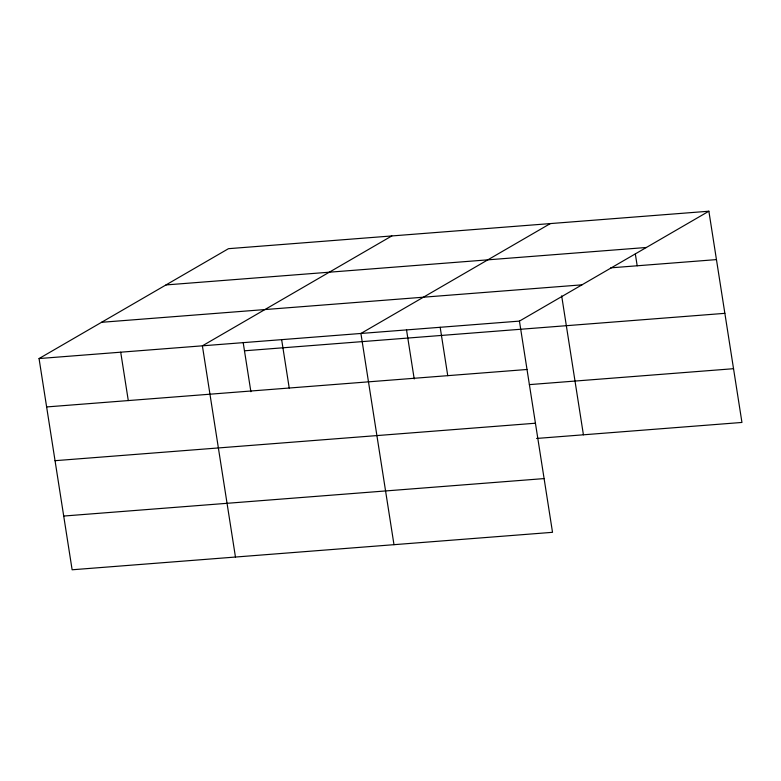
<?xml version="1.0" encoding="UTF-8"?>
<svg xmlns="http://www.w3.org/2000/svg" width="781" height="781" viewBox="0 0 781 781"><rect width="100%" height="100%" fill="white"/><g stroke="black" fill="none" stroke-linecap="round" stroke-linejoin="round"><path stroke-width="1.17" d="M708.875 211.221L519.443 321.108L552.518 532.32L72.125 569.779L39.05 358.557L228.482 248.68L708.875 211.221L741.95 422.443L536.586 438.453M391.818 235.94L202.386 345.827L235.462 557.038M550.341 223.581L360.91 333.467L393.985 544.679M165.972 284.938L646.365 247.479M610.762 267.844L716.45 259.604M101.559 322.299L581.952 284.84M39.05 358.557L519.443 321.108M244.473 350.796L724.866 313.337M46.626 406.94L527.019 369.481M529.372 384.623L733.535 368.7M55.041 460.683L535.434 423.224M63.71 516.046L544.103 478.587M635.334 253.981L637.189 265.784M561.666 295.843L583.417 434.802M440.172 327.288L447.747 375.661M406.501 329.699L414.213 378.98M281.648 339.647L289.224 388.03M243.164 342.439L250.886 391.72M120.713 352.192L128.289 400.575"/></g></svg>
